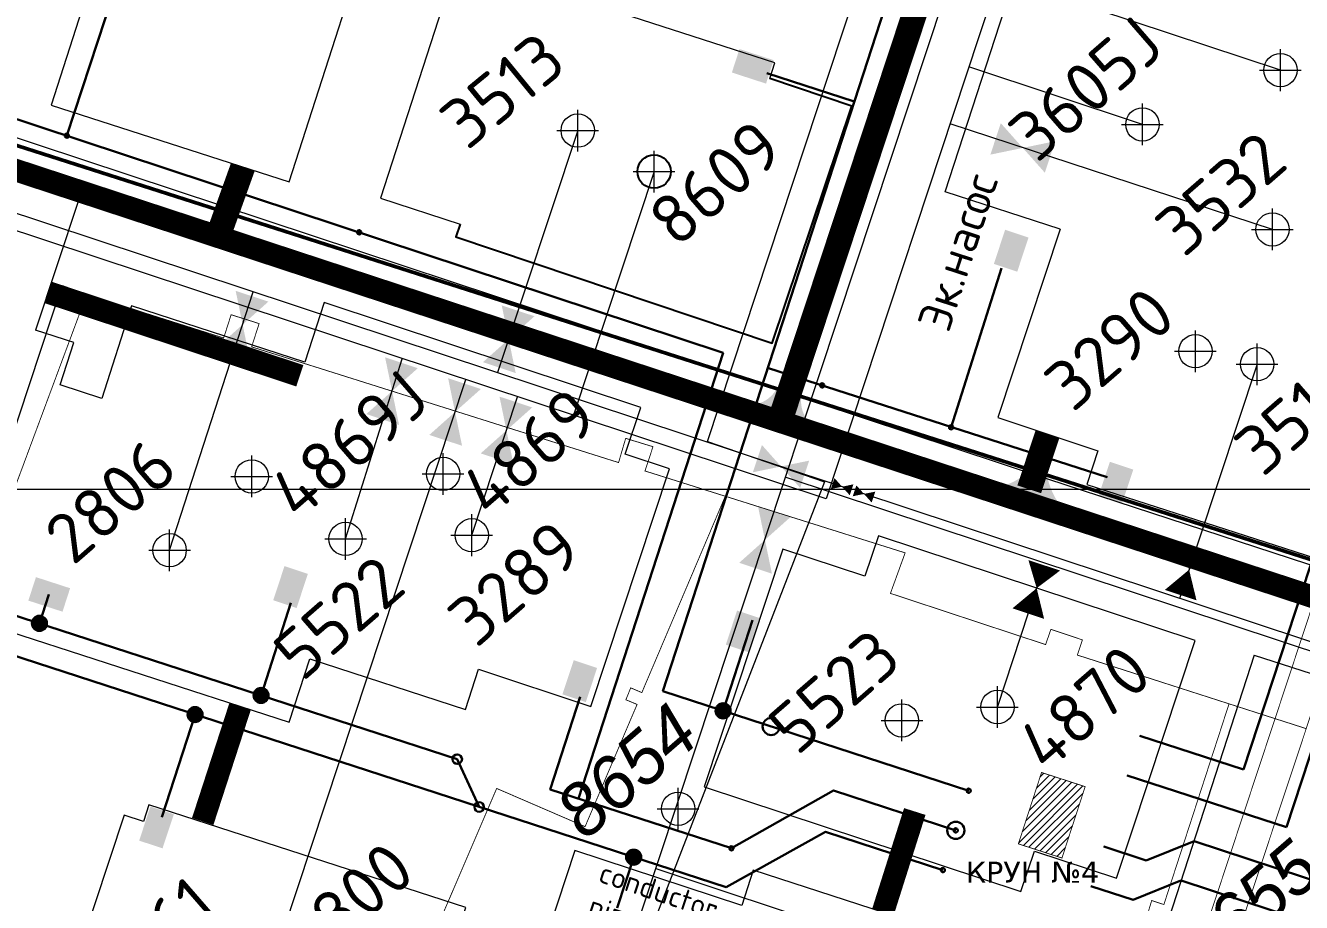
# Model space of a CAD drawing. Header units: millimetres. Extents: x 519 to 9564855, y -810 to 5021775.
# Drawn here: x 9540535.7 to 9540841.9, y 4997900.9 to 4998111.2 of the extents above; entities that cross this region are included whole.
import ezdxf
from ezdxf.enums import TextEntityAlignment as Align

# ---------------------------------------------------------------- set-up
doc = ezdxf.new("R2010")
doc.units = ezdxf.units.MM
doc.header["$LTSCALE"] = 2
doc.header["$MEASUREMENT"] = 0
doc.header["$PDMODE"] = 2
doc.header["$PDSIZE"] = 5
doc.linetypes.add('1', pattern=[0])
doc.layers.add('13A этап', color=7, linetype='Continuous', true_color=0xaafdfa)
for name, color, linetype, lineweight in [('160 скважин на 2012 год - Электрика', 192, 'Continuous', 30), ('PPLINE_GAS', 4, 'GAS_LINE', 30), ('WELLS(drilled after 2000y)', 6, 'Continuous', 40), ('Оптиковолоконный кабель', 220, 'CAB6', 20), ('Скважины на 2022 год', 60, 'Continuous', 13), ('Скважины на 2023 год (доп.)', 201, 'Continuous', 20), ('Скважины на 2026', 222, 'Continuous', 50), ('Скважины на 2026 доп.', 222, 'Continuous', 50), ('Электро', 1, 'Continuous', 30), ('Электроснаб', 1, 'Continuous', 18), ('Электроснабжене', 1, 'Continuous', 18)]:
    doc.layers.add(name, color=color, linetype=linetype, lineweight=lineweight)
for name, color, linetype in [('42 доп. скв. на 2009 год', 96, 'Continuous'), ('Existing roads', 41, 'Continuous'), ('FIBERGLASS', 212, 'Continuous'), ('GZU 32', 7, 'Continuous'), ('OilColl&Flowlines', 3, 'Continuous'), ('Stage 12 wells.Text&Frame', 52, 'Continuous'), ('Stage8 wlls text', 7, 'Continuous'), ('Wels of 13phase', 200, 'Continuous'), ('Скважины - Конфликты наземки', 92, 'Continuous'), ('Скважины на 2013 год.', 21, '1'), ('Скважины на 2016 год.', 40, 'Continuous'), ('Скважины на 2021 год', 7, 'Continuous')]:
    doc.layers.add(name, color=color, linetype=linetype)
doc.styles.add('92051501$0$STANDARD', font='simplex.shx')
doc.styles.add('Elect', font='isocpeur.ttf')
doc.styles.add('GeoApp', font='', dxfattribs={"height": 1})
doc.styles.get("Standard").update_dxf_attribs({"font": 'isocpeur.ttf', "width": 0.5})
doc.styles.get('GeoApp').set_extended_font_data('D431', italic=True)
doc.linetypes.add('CAB', pattern='A,0.7,-0.43403,["K",Standard,S=0.9,R=0,X=-0.4,Y=-0.3],-0.8', length=1.93403)
doc.linetypes.add('CAB6', pattern='A,0.9,-0.9,["6",Standard,S=0.9,R=0,X=-0.8,Y=-0.4],11', length=12.8)
doc.linetypes.add('GAS_LINE', pattern='A,0.5,-0.2,["G",92051501$0$STANDARD,S=0.1,R=0,X=-0.1,Y=-0.05],-0.05', length=0.75)

# ---------------------------------------------------------------- blocks, each defined once
blk = doc.blocks.new('92051501$0$VALVE')
at = {"layer": 'OilColl&Flowlines'}
for points in [[(-5.97, -3.45), (-5.97, 3.45), (0, 0)], [(5.97, -3.45), (0, 0), (5.97, 3.45)]]:
    blk.add_solid(points, dxfattribs=at)

msp = doc.modelspace()

# ---------------------------------------------------------------- hatches: boundary and pattern name
at = {"layer": '160 скважин на 2012 год - Электрика', "linetype": 'ByBlock', "lineweight": 0, "ltscale": 200}
h = msp.add_hatch(dxfattribs=at)
h.set_pattern_fill('ANSI31', color=1, scale=10, style=0)
h.set_pattern_definition([(45, (0, 0), (-0.88388347648, 0.88388347648), [])])
h.paths.add_polyline_path([(9540779.49321, 4997932.10518), (9540789.95512, 4997928.7069), (9540784.3943, 4997911.5874), (9540773.93238, 4997914.98568)])
at = {"layer": 'Existing roads', "lineweight": 0}
h = msp.add_hatch(color=256, dxfattribs=at)
edge = h.paths.add_edge_path(flags=16)
edge.add_line((9542915.00048, 4997805.77889), (9542915.82838, 4997805.50495))
edge = h.paths.add_edge_path(flags=16)
edge.add_line((9542915.0804, 4997806.02041), (9542916.50414, 4997805.54932))
edge = h.paths.add_edge_path(flags=17)
edge.add_line((9542915.16031, 4997806.26193), (9542916.96364, 4997805.66524))
edge = h.paths.add_edge_path(flags=17)
edge.add_line((9542915.24023, 4997806.50345), (9542917.32836, 4997805.81252))
edge = h.paths.add_edge_path(flags=17)
edge.add_line((9542915.32014, 4997806.74496), (9542917.63357, 4997805.97949))
edge = h.paths.add_edge_path(flags=17)
edge.add_line((9542915.40006, 4997806.98648), (9542917.89543, 4997806.16081))
edge = h.paths.add_edge_path(flags=17)
edge.add_line((9542915.47997, 4997807.228), (9542918.12293, 4997806.3535))
edge = h.paths.add_edge_path(flags=17)
edge.add_line((9542915.55988, 4997807.46952), (9542918.32156, 4997806.55573))
edge = h.paths.add_edge_path(flags=17)
edge.add_line((9542915.6398, 4997807.71104), (9542918.49494, 4997806.76633))
edge = h.paths.add_edge_path(flags=17)
edge.add_line((9542915.71971, 4997807.95256), (9542918.64549, 4997806.98447))
edge = h.paths.add_edge_path(flags=17)
edge.add_line((9542915.79963, 4997808.19408), (9542918.77483, 4997807.20964))
edge = h.paths.add_edge_path(flags=17)
edge.add_line((9542915.87954, 4997808.4356), (9542918.88401, 4997807.44147))
edge = h.paths.add_edge_path(flags=17)
edge.add_line((9542916.09053, 4997811.84928), (9542916.91843, 4997811.57535))
edge = h.paths.add_edge_path(flags=17)
edge.add_line((9542915.41477, 4997811.80492), (9542916.83851, 4997811.33383))
edge = h.paths.add_edge_path(flags=17)
edge.add_line((9542914.95527, 4997811.689), (9542916.7586, 4997811.09231))
edge = h.paths.add_edge_path(flags=16)
edge.add_line((9542914.59055, 4997811.54171), (9542916.67869, 4997810.85079))
edge = h.paths.add_edge_path(flags=17)
edge.add_line((9542914.28535, 4997811.37474), (9542916.59877, 4997810.60927))
edge = h.paths.add_edge_path(flags=16)
edge.add_line((9542914.02348, 4997811.19343), (9542916.51886, 4997810.36775))
edge = h.paths.add_edge_path(flags=16)
edge.add_line((9542913.79599, 4997811.00074), (9542916.43894, 4997810.12623))
edge = h.paths.add_edge_path(flags=16)
edge.add_line((9542913.59735, 4997810.7985), (9542916.35903, 4997809.88471))
edge = h.paths.add_edge_path(flags=17)
edge.add_line((9542913.42397, 4997810.58791), (9542916.27911, 4997809.64319))
edge = h.paths.add_edge_path(flags=17)
edge.add_line((9542913.27342, 4997810.36976), (9542916.1992, 4997809.40167))
edge = h.paths.add_edge_path(flags=17)
edge.add_line((9542913.14408, 4997810.1446), (9542916.11928, 4997809.16016))
edge = h.paths.add_edge_path(flags=17)
edge.add_line((9542913.0349, 4997809.91276), (9542916.03937, 4997808.91864))
edge = h.paths.add_edge_path(flags=16)
edge.add_line((9542912.9453, 4997809.67445), (9542918.97361, 4997807.67979))
edge = h.paths.add_edge_path(flags=0)
edge.add_line((9542912.9453, 4997809.67445), (9542918.97361, 4997807.67979))
edge = h.paths.add_edge_path(flags=17)
edge.add_line((9542916.95679, 4997811.69128), (9542914.96213, 4997805.66296))
edge = h.paths.add_edge_path()
edge.add_arc((9542915.95946, 4997808.67712), 3.17487, 0, 360)
h.paths.add_polyline_path([(9541621.30331, 4998240.21534), (9541619.40682, 4998234.52294), (9541668.34915, 4998218.3288), (9541670.24564, 4998224.02121)])
edge = h.paths.add_edge_path()
edge.add_line((9541543.45632, 4998259.65358), (9541545.35281, 4998265.34598))
edge.add_line((9541545.35281, 4998265.34598), (9539882.1273, 4998815.67717))
edge.add_arc((9539884.64036, 4998823.2722), 8, 161.691556, 251.691556, ccw=False)
edge.add_line((9539877.04533, 4998825.78526), (9539870.13442, 4998804.89892))
edge.add_arc((9539877.72945, 4998802.38586), 8, 71.691556, 161.691556, ccw=False)
edge.add_line((9539880.24251, 4998809.9809), (9541543.45632, 4998259.65358))
h.paths.add_polyline_path([(9542731.24197, 4997866.63683), (9542733.13846, 4997872.32923), (9541746.19614, 4998198.89057), (9541744.29964, 4998193.19816)])
edge = h.paths.add_edge_path()
edge.add_line((9542910.0184, 4997814.64503), (9542909.36398, 4997812.66899))
edge.add_line((9542909.36398, 4997812.66899), (9542916.00503, 4997810.46964))
edge.add_arc((9542908.97287, 4997822.57537), 14, 300.1520949, 341.6915561)
edge.add_line((9542922.26418, 4997818.17752), (9542982.04609, 4997998.85197))
edge.add_arc((9542983.94484, 4997998.22371), 2, 71.691556, 161.6915561, ccw=False)
edge.add_line((9542984.57311, 4998000.12246), (9542975.07709, 4998003.26452))
edge.add_arc((9542974.44884, 4998001.36581), 1.99996, -18.3072492, 71.6915562, ccw=False)
edge.add_line((9542976.34757, 4998000.73759), (9542916.56564, 4997820.06306))
edge.add_arc((9542908.97061, 4997822.57612), 8, 277.5258796, 341.691556, ccw=False)
h.paths.add_polyline_path([(9542831.9304, 4997833.32085), (9542833.8167, 4997839.01663), (9542809.08896, 4997847.19859), (9542807.19247, 4997841.50618)])
msp.add_hatch(color=256, dxfattribs=at).paths.add_polyline_path([(9540726.93493, 4998013.9965, -0.406846034), (9540722.11343, 4998023.29253), (9540716.41263, 4998025.17882, -0.406846034), (9540706.99797, 4998020.59328)])
at = {"layer": 'Existing roads', "linetype": 'ByBlock', "lineweight": 0}
h = msp.add_hatch(color=256, dxfattribs=at)
h.paths.add_polyline_path([(9540779.0996, 4998004.78008), (9540780.68684, 4998004.18331, 0.155118741), (9540785.21949, 4997994.6463), (9540776.66389, 4997997.39945)])
h.paths.add_polyline_path([(9540777.57389, 4998005.3537), (9540779.0996, 4998004.78008), (9540776.66389, 4997997.39945), (9540767.86796, 4998000.22993, 0.161550784)])
at = {"layer": 'Электро'}
for points in [[(9540713.38959, 4998097.27349), (9540715.21564, 4998102.89586), (9540707.019, 4998105.558), (9540705.19294, 4998099.93562)], [(9540768.05122, 4998054.04691), (9540773.66345, 4998052.18993), (9540776.37068, 4998060.37179), (9540770.75844, 4998062.22877)], [(9540793.17774, 4997998.41078), (9540798.78997, 4997996.55379), (9540801.4972, 4998004.73565), (9540795.88496, 4998006.59264)], [(9540595.14345, 4997973.39165), (9540600.75568, 4997971.53466), (9540603.46291, 4997979.71652), (9540597.85068, 4997981.57351)], [(9540544.5922, 4997970.65563), (9540546.41826, 4997976.27801), (9540538.22162, 4997978.94014), (9540536.39556, 4997973.31777)], [(9540703.74141, 4997962.74194), (9540709.35364, 4997960.88495), (9540712.06087, 4997969.06681), (9540706.44864, 4997970.9238)], [(9540664.53849, 4997950.84383), (9540670.15072, 4997948.98685), (9540672.85795, 4997957.1687), (9540667.24572, 4997959.02569)], [(9540562.98361, 4997915.76311), (9540568.59584, 4997913.90612), (9540571.30307, 4997922.08798), (9540565.69083, 4997923.94497)]]:
    msp.add_hatch(color=256, dxfattribs=at).paths.add_polyline_path(points)
h = msp.add_hatch(color=256, dxfattribs=at)
edge = h.paths.add_edge_path()
edge.add_arc((9540539.05824, 4997967.85679), 1.80448, 0, 360)
h = msp.add_hatch(color=256, dxfattribs=at)
edge = h.paths.add_edge_path()
edge.add_arc((9540592.22646, 4997950.58139), 1.80448, 0, 360)
h = msp.add_hatch(color=256, dxfattribs=at)
edge = h.paths.add_edge_path()
edge.add_arc((9540576.39144, 4997945.98309), 1.80448, 0, 360)
h = msp.add_hatch(color=256, dxfattribs=at)
edge = h.paths.add_edge_path()
edge.add_arc((9540703.08128, 4997946.87756), 1.80448, 0, 360)
h = msp.add_hatch(color=256, dxfattribs=at)
edge = h.paths.add_edge_path()
edge.add_arc((9540681.63515, 4997911.78734), 1.80448, 0, 360)
at = {"layer": 'Электроснаб', "lineweight": 0}
for points in [[(9540713.38959, 4998097.27349), (9540715.21564, 4998102.89586), (9540707.019, 4998105.558), (9540705.19294, 4998099.93562)], [(9540768.05122, 4998054.04691), (9540773.66345, 4998052.18993), (9540776.37068, 4998060.37179), (9540770.75844, 4998062.22877)], [(9540793.17774, 4997998.41078), (9540798.78997, 4997996.55379), (9540801.4972, 4998004.73565), (9540795.88496, 4998006.59264)], [(9540595.14345, 4997973.39165), (9540600.75568, 4997971.53466), (9540603.46291, 4997979.71652), (9540597.85068, 4997981.57351)], [(9540544.5922, 4997970.65563), (9540546.41826, 4997976.27801), (9540538.22162, 4997978.94014), (9540536.39556, 4997973.31777)], [(9540703.74141, 4997962.74194), (9540709.35364, 4997960.88495), (9540712.06087, 4997969.06681), (9540706.44864, 4997970.9238)], [(9540664.53849, 4997950.84383), (9540670.15072, 4997948.98685), (9540672.85795, 4997957.1687), (9540667.24572, 4997959.02569)], [(9540562.98361, 4997915.76311), (9540568.59584, 4997913.90612), (9540571.30307, 4997922.08798), (9540565.69083, 4997923.94497)]]:
    msp.add_hatch(color=1, dxfattribs=at).paths.add_polyline_path(points)
h = msp.add_hatch(color=1, dxfattribs=at)
edge = h.paths.add_edge_path()
edge.add_arc((9540539.05824, 4997967.85679), 1.80448, 0, 360)
h = msp.add_hatch(color=1, dxfattribs=at)
edge = h.paths.add_edge_path()
edge.add_arc((9540592.22646, 4997950.58139), 1.80448, 0, 360)
h = msp.add_hatch(color=1, dxfattribs=at)
edge = h.paths.add_edge_path()
edge.add_arc((9540576.39144, 4997945.98309), 1.80448, 0, 360)
h = msp.add_hatch(color=1, dxfattribs=at)
edge = h.paths.add_edge_path()
edge.add_arc((9540703.08128, 4997946.87756), 1.80448, 0, 360)
h = msp.add_hatch(color=1, dxfattribs=at)
edge = h.paths.add_edge_path()
edge.add_arc((9540681.63515, 4997911.78734), 1.80448, 0, 360)
at = {"layer": 'Электроснабжене', "lineweight": 0}
for points in [[(9540713.38959, 4998097.27349), (9540715.21564, 4998102.89586), (9540707.019, 4998105.558), (9540705.19294, 4998099.93562)], [(9540768.05122, 4998054.04691), (9540773.66345, 4998052.18993), (9540776.37068, 4998060.37179), (9540770.75844, 4998062.22877)], [(9540793.17774, 4997998.41078), (9540798.78997, 4997996.55379), (9540801.4972, 4998004.73565), (9540795.88496, 4998006.59264)], [(9540595.14345, 4997973.39165), (9540600.75568, 4997971.53466), (9540603.46291, 4997979.71652), (9540597.85068, 4997981.57351)], [(9540544.5922, 4997970.65563), (9540546.41826, 4997976.27801), (9540538.22162, 4997978.94014), (9540536.39556, 4997973.31777)], [(9540703.74141, 4997962.74194), (9540709.35364, 4997960.88495), (9540712.06087, 4997969.06681), (9540706.44864, 4997970.9238)], [(9540664.53849, 4997950.84383), (9540670.15072, 4997948.98685), (9540672.85795, 4997957.1687), (9540667.24572, 4997959.02569)], [(9540562.98361, 4997915.76311), (9540568.59584, 4997913.90612), (9540571.30307, 4997922.08798), (9540565.69083, 4997923.94497)]]:
    msp.add_hatch(color=1, dxfattribs=at).paths.add_polyline_path(points)
h = msp.add_hatch(color=1, dxfattribs=at)
edge = h.paths.add_edge_path()
edge.add_arc((9540539.05824, 4997967.85679), 1.80448, 0, 360)
h = msp.add_hatch(color=1, dxfattribs=at)
edge = h.paths.add_edge_path()
edge.add_arc((9540592.22646, 4997950.58139), 1.80448, 0, 360)
h = msp.add_hatch(color=1, dxfattribs=at)
edge = h.paths.add_edge_path()
edge.add_arc((9540576.39144, 4997945.98309), 1.80448, 0, 360)
h = msp.add_hatch(color=1, dxfattribs=at)
edge = h.paths.add_edge_path()
edge.add_arc((9540703.08128, 4997946.87756), 1.80448, 0, 360)
h = msp.add_hatch(color=1, dxfattribs=at)
edge = h.paths.add_edge_path()
edge.add_arc((9540681.63515, 4997911.78734), 1.80448, 0, 360)

# ---------------------------------------------------------------- linework, layer by layer
at = {"color": 6, "lineweight": 0}
msp.add_line((9540519.353, 4997972.841), (9540544.532, 4998048.856), dxfattribs=at)
at = {"color": 6, "linetype": 'ByBlock', "lineweight": 0, "ltscale": 80}
msp.add_line((9540544.532, 4998048.856), (9540550.392, 4998046.7), dxfattribs=at)
at = {"layer": '13A этап', "color": 0, "linetype": 'ByBlock', "lineweight": 0}
for points in [[(9540470.95906, 4998089.89493), (9540472.43745, 4998094.36299), (9540548.41798, 4998069.22241), (9540538.13743, 4998038.15226)], [(9540783.93777, 4998062.37727), (9540768.98202, 4998017.17759), (9540792.99868, 4998009.23091)], [(9540644.4226, 4997956.84192), (9540671.36255, 4997947.93701), (9540690.21798, 4998004.92241), (9540679.61487, 4998008.43078)]]:
    msp.add_lwpolyline(points, dxfattribs=at)
for centre in [(9540816.4, 4998033.1), (9540642.8, 4997989)]:
    msp.add_circle(centre, 4, dxfattribs=at)
for p in [(9540816.4, 4998033.1), (9540642.8, 4997989)]:
    msp.add_point(p, dxfattribs=at)
at = {"layer": '160 скважин на 2012 год - Электрика', "color": 1, "linetype": 'ByBlock', "lineweight": 0, "ltscale": 200, "const_width": 0.2, "elevation": 0}
msp.add_lwpolyline([(9540779.49321, 4997932.10518), (9540789.95512, 4997928.7069), (9540784.3943, 4997911.5874), (9540773.93238, 4997914.98568), (9540779.49321, 4997932.10518)], dxfattribs=at)
at = {"layer": '42 доп. скв. на 2009 год', "color": 0, "linetype": 'ByBlock', "lineweight": 0}
msp.add_lwpolyline([(9540777.77664, 4997913.25072), (9540797.46255, 4997906.73701), (9540816.31798, 4997963.72241), (9540740.33745, 4997988.86299), (9540737.12336, 4997979.14928)], dxfattribs=at)
msp.add_circle((9540768.9, 4997947.8), 4, dxfattribs=at)
msp.add_point((9540768.9, 4997947.8), dxfattribs=at)
at = {"layer": 'Existing roads', "color": 3, "linetype": 'ByBlock', "lineweight": 0, "ltscale": 80}
msp.add_line((9540642.8, 4997989), (9540653.77771, 4998022.17712), dxfattribs=at)
at = {"layer": 'Existing roads', "color": 0, "linetype": 'ByBlock', "lineweight": 0, "ltscale": 80}
msp.add_line((9533000, 4998000), (9548000, 4998000), dxfattribs=at)
at = {"layer": 'Existing roads', "linetype": 'ByBlock', "lineweight": 0, "const_width": 6, "flags": 128}
for points in [[(9540956.02094, 4998739.6309), (9540716.31353, 4998015.18082)], [(9540587.87659, 4998077.31248), (9540581.85596, 4998060.5841)], [(9540780.92043, 4998013.22739), (9540776.54372, 4998000)]]:
    msp.add_lwpolyline(points, dxfattribs=at)
at = {"layer": 'Existing roads', "lineweight": 0, "const_width": 5.4, "flags": 128}
for points in [[(9540167.59195, 4998196.78734), (9542116.88988, 4997555.89)], [(9540587.2068, 4997947.95871), (9540578.23301, 4997920.36226)], [(9540749.08169, 4997922.74536), (9540741.4164, 4997898.58371)]]:
    msp.add_lwpolyline(points, dxfattribs=at)
at = {"layer": 'Existing roads', "lineweight": 0, "const_width": 5.4}
msp.add_lwpolyline([(9540601.53425, 4998027.2244), (9540541.13435, 4998047.20964)], dxfattribs=at)
at = {"layer": 'FIBERGLASS', "linetype": 'ByBlock', "lineweight": 0, "ltscale": 50, "const_width": 0.2}
for points in [[(9540466.98497, 4996831.68611), (9540917.31082, 4998192.11168), (9541034.93958, 4998152.76924)], [(9541022.7738, 4998152.93167), (9540923.79229, 4998185.64265), (9540472.0617, 4996826.86726)]]:
    msp.add_lwpolyline(points, dxfattribs=at)
at = {"layer": 'OilColl&Flowlines', "lineweight": 0}
for p, q in [((9540789.15808, 4998183.16291), (9540727.78795, 4997997.68847)), ((9540727.78795, 4997997.68847), (9540177.60442, 4998179.73424)), ((9540774.73905, 4998174.08535), (9540683.45728, 4997898.58775)), ((9540836.8, 4998100.5), (9540769.20673, 4998122.86539)), ((9540834.9, 4998062.3), (9540757.54722, 4998087.62772)), ((9542695.19707, 4997348.73558, 0), (9540718.01393, 4998002.8832))]:
    msp.add_line(p, q, dxfattribs=at)
at = {"layer": 'OilColl&Flowlines', "linetype": 'ByBlock', "lineweight": 0, "ltscale": 80}
msp.add_line((9540594.1, 4997883.5), (9540641.34672, 4998026.29031), dxfattribs=at)
at = {"layer": 'OilColl&Flowlines', "lineweight": 0, "ltscale": 40}
msp.add_line((9540768.9, 4997947.8), (9540780.14192, 4997981.77562), dxfattribs=at)
at = {"layer": 'OilColl&Flowlines', "lineweight": 0}
for points in [[(9540730.23713, 4998001.09136), (9540151.14364, 4998192.70291)], [(9540732.6949, 4998000.27813), (9540724.19433, 4998003.09082)], [(9542209.11018, 4997511.75906), (9540735.67214, 4997999.29302)], [(9542209.11018, 4997511.75906), (9540735.67214, 4997999.29302)]]:
    msp.add_lwpolyline(points, dxfattribs=at)
for points in [[(9540816.70799, 4997986.20186, 8, 0, 0), (9540814.89379, 4997980.71894, 0, 8, 0), (9540812.87819, 4997974.62734, 8, 8, 0)], [(9540780.14192, 4997981.77562, 8, 0, 0), (9540778.32772, 4997976.2927, 0, 8, 0), (9540776.31212, 4997970.2011, 8, 8, 0)]]:
    msp.add_lwpolyline(points, format="xyseb", dxfattribs=at)
for points in [[(9540769.71018, 4998087.78754), (9540774.99456, 4998081.85472), (9540767.21439, 4998080.24472)], [(9540782.77473, 4998083.46472), (9540780.27894, 4998075.92189), (9540774.99456, 4998081.85472)], [(9540593.99425, 4998044.99537), (9540587.81423, 4998039.49081), (9540586.13714, 4998047.59515)], [(9540657.83188, 4998041.49233), (9540651.65186, 4998035.98776), (9540649.97477, 4998044.0921)], [(9540589.49131, 4998031.38647), (9540581.6342, 4998033.98624), (9540587.81423, 4998039.49081)], [(9540653.32894, 4998027.88342), (9540645.47183, 4998030.48319), (9540651.65186, 4998035.98776)], [(9540629.84852, 4998029.04118), (9540623.6685, 4998023.53661), (9540621.99142, 4998031.64095)], [(9540644.96254, 4998024.04527), (9540638.78252, 4998018.54071), (9540637.10544, 4998026.64505)], [(9540625.34558, 4998015.43227), (9540617.48848, 4998018.03205), (9540623.6685, 4998023.53661)], [(9540657.29225, 4998019.62601), (9540651.11223, 4998014.12145), (9540649.43515, 4998022.22579)], [(9540640.4596, 4998010.43637), (9540632.6025, 4998013.03614), (9540638.78252, 4998018.54071)], [(9540652.78931, 4998006.01711), (9540644.93221, 4998008.61688), (9540651.11223, 4998014.12145)], [(9540728.93983, 4998000.06773), (9540729.80642, 4998002.68676), (9540731.64128, 4998000.62676)], [(9540733.47613, 4997998.56675), (9540731.64128, 4998000.62676), (9540734.34272, 4998001.18578)], [(9540734.19529, 4997998.32879), (9540735.06188, 4998000.94783), (9540736.89674, 4997998.88782)], [(9540738.73159, 4997996.82781), (9540736.89674, 4997998.88782), (9540739.59818, 4997999.44685)], [(9540719.30646, 4997993.38264), (9540713.12644, 4997987.87808), (9540711.44936, 4997995.98242)], [(9540714.80352, 4997979.77374), (9540706.94642, 4997982.37351), (9540713.12644, 4997987.87808)]]:
    msp.add_solid(points, dxfattribs=at)
at = {"layer": 'PPLINE_GAS', "color": 4, "linetype": 'GAS_LINE', "lineweight": 0, "ltscale": 15}
for p, q in [((9540699.38, 4998011.49), (9540781.75, 4998260.86)), ((9540830.54536, 4997960.24902), (9540736.2, 4997670))]:
    msp.add_line(p, q, dxfattribs=at)
at = {"layer": 'PPLINE_GAS', "lineweight": 0, "ltscale": 15}
for p, q in [((9540699.38, 4998011.49), (9540727.45, 4998001.8)), ((9540727.45, 4998001.8), (9540682.13, 4997885.12))]:
    msp.add_line(p, q, dxfattribs=at)
at = {"layer": 'PPLINE_GAS', "linetype": 'GAS_LINE', "lineweight": 0, "ltscale": 20}
msp.add_line((9540830.54536, 4997960.24902), (9541760.15024, 4997658.02651), dxfattribs=at)
msp.add_line((9540830.54536, 4997960.24902), (9541760.15024, 4997658.02651), dxfattribs=at)
at = {"layer": 'Stage 12 wells.Text&Frame', "color": 0, "linetype": 'ByBlock', "lineweight": 0}
msp.add_lwpolyline([(9540679.61487, 4998008.43078), (9540683.31798, 4998019.62241), (9540607.33745, 4998044.76299), (9540602.72023, 4998030.50514)], dxfattribs=at)
msp.add_circle((9540635.89692, 4998003.69158), 4, dxfattribs=at)
msp.add_point((9540635.9, 4998003.7), dxfattribs=at)
at = {"layer": 'Stage8 wlls text', "color": 0, "linetype": 'ByBlock', "lineweight": 0}
msp.add_circle((9540834.9, 4998062.3), 4, dxfattribs=at)
msp.add_point((9540834.9, 4998062.3), dxfattribs=at)
at = {"layer": 'WELLS(drilled after 2000y)', "color": 6, "lineweight": 0, "const_width": 0.2}
for points in [[(9540843.053, 4997942.595), (9540788.08, 4997960.256), (9540789.30006, 4997963.88511), (9540781.734, 4997966.423), (9540780.46856, 4997962.76493), (9540743.234, 4997975.047), (9540746.765, 4997984.763), (9540684.345, 4998004.397), (9540686.261, 4998010.215), (9540679.713, 4998012.221), (9540678.00992, 4998006.40992), (9540589.971, 4998034.157), (9540591.767, 4998039.737), (9540585.053, 4998041.861), (9540583.257, 4998036.281), (9540550.392, 4998046.7), (9540523.013, 4997973.11), (9540478.58243, 4997989.69826), (9540459.735, 4997938.9), (9540461.327, 4997938.209), (9540459.466, 4997933.169), (9540454.793, 4997934.658), (9540453.258, 4997928.655)], [(9540703.60936, 4997998.33746), (9540683.59079, 4997951.25667), (9540680.917, 4997952.394), (9540679.768, 4997949.538), (9540682.449, 4997948.423), (9540669.97645, 4997919.11576), (9540648.761, 4997928.27341), (9540623.155, 4997868.6), (9540602.708, 4997877.463), (9540599.98, 4997870.824)], [(9540824.4771, 4997948.56282), (9540808.84707, 4997900.44441), (9540805.91496, 4997901.39684), (9540805.09474, 4997898.64818), (9540807.813, 4997897.716), (9540797.88487, 4997866.79721), (9540775.553, 4997873.968), (9540760.294, 4997827.485), (9540745.203, 4997832.745), (9540745.992, 4997835.554), (9540743.283, 4997836.443), (9540742.224, 4997833.74), (9540733.607, 4997836.675), (9540732.318, 4997833.873)]]:
    msp.add_lwpolyline(points, dxfattribs=at)
at = {"layer": 'WELLS(drilled after 2000y)', "color": 0, "linetype": 'ByBlock', "lineweight": 0}
msp.add_lwpolyline([(9540637.98664, 4997889.41072), (9540641.39691, 4997899.71734), (9540565.28822, 4997924.36418), (9540564.02571, 4997920.36968)], dxfattribs=at)
at = {"layer": 'Wels of 13phase', "color": 0, "linetype": 'ByBlock', "lineweight": 0}
msp.add_circle((9540836.8, 4998100.5), 4, dxfattribs=at)
msp.add_point((9540836.8, 4998100.5), dxfattribs=at)
at = {"layer": 'Оптиковолоконный кабель', "linetype": 'CAB', "lineweight": 0, "ltscale": 0.5, "elevation": -22.9908}
msp.add_lwpolyline([(9538945.5025, 4996027.6702), (9539136.9889, 4996618.2984), (9539342.2, 4997272.1911), (9539684.82097, 4998339.78463), (9539691.21255, 4998359.06955), (9539907.5384, 4998290.4285), (9540350.8967, 4998144.8157), (9540780.8997, 4998002.4946), (9541150.3086, 4997881.8374), (9541746.8166, 4997686.4776), (9541758.9843, 4997690.1748), (9541816.099, 4997851.4509), (9541843.129, 4997841.3058), (9541852.7108, 4997838.3727)], dxfattribs=at)
at = {"layer": 'Скважины - Конфликты наземки', "linetype": 'ByBlock', "lineweight": 0}
msp.add_circle((9540692.3, 4997923.4), 4, dxfattribs=at)
at = {"layer": 'Скважины - Конфликты наземки', "linetype": 'ByBlock', "lineweight": 0, "ltscale": 80}
msp.add_point((9540692.3, 4997923.4), dxfattribs=at)
at = {"layer": 'Скважины на 2013 год.', "color": 3, "linetype": 'ByBlock', "lineweight": 0, "ltscale": 5}
for p, q in [((9540668.2, 4998086), (9540648.99941, 4998027.97145)), ((9540686.52, 4998076.18), (9540667.1837, 4998017.74132)), ((9540570.3, 4997985.4), (9540590.36615, 4998047.37214)), ((9540612.5, 4997988.1), (9540626.12129, 4998031.31909)), ((9540831.2, 4998030), (9540812.61563, 4997973.83381)), ((9540686.92629, 4997909.05759), (9540746.31673, 4997889.40398, 0))]:
    msp.add_line(p, q, dxfattribs=at)
at = {"layer": 'Скважины на 2013 год.', "color": 0, "linetype": 'ByBlock', "lineweight": 0}
for points in [[(9540563.26288, 4998158.52439), (9540541.88664, 4998092.11627), (9540599.00064, 4998073.73173), (9540623.51336, 4998149.88373), (9540585.22846, 4998162.20733)], [(9540714.29602, 4998098.50901), (9540715.49691, 4998102.21734), (9540639.38822, 4998126.86418), (9540620.90309, 4998069.78266), (9540640.02223, 4998063.59117)], [(9540554.00345, 4998021.7789), (9540544.01265, 4998025.01429)], [(9540792.99868, 4998009.23091), (9540790.38664, 4998001.11627), (9540847.50064, 4997982.73173), (9540860.23856, 4998022.30377)], [(9540526.19408, 4997978.94516), (9540522.90309, 4997968.78266), (9540599.01178, 4997944.13582), (9540603.93537, 4997959.3397)], [(9540603.93537, 4997959.3397), (9540641.31178, 4997947.23582), (9540644.4226, 4997956.84192)], [(9540564.02524, 4997920.36818), (9540559.39546, 4997921.9013), (9540537.97856, 4997857.1555)], [(9540707.54658, 4997900.19809), (9540667.50276, 4997913.37181), (9540642.50229, 4997837.37854), (9540652.91493, 4997833.95296)], [(9540775.76799, 4997851.19556), (9540786.39691, 4997884.01734), (9540710.28822, 4997908.66418), (9540707.54658, 4997900.19809)]]:
    msp.add_lwpolyline(points, dxfattribs=at)
for centre in [(9540668.2, 4998086), (9540831.2, 4998030), (9540612.5, 4997988.1), (9540570.3, 4997985.4)]:
    msp.add_circle(centre, 4, dxfattribs=at)
for p in [(9540668.2, 4998086), (9540831.2, 4998030), (9540612.5, 4997988.1), (9540570.3, 4997985.4)]:
    msp.add_point(p, dxfattribs=at)
at = {"layer": 'Скважины на 2016 год.', "color": 0, "linetype": 'ByBlock', "lineweight": 0}
msp.add_lwpolyline([(9540737.12336, 4997979.14928), (9540717.43745, 4997985.66299), (9540698.58202, 4997928.67759), (9540774.56255, 4997903.53701), (9540777.77664, 4997913.25072)], dxfattribs=at)
msp.add_circle((9540746, 4997944.6), 4, dxfattribs=at)
msp.add_point((9540746, 4997944.6), dxfattribs=at)
at = {"layer": 'Скважины на 2021 год', "color": 3, "linetype": 'ByBlock', "lineweight": 0, "ltscale": 50}
msp.add_line((9540803.7, 4998087.5), (9540762.06345, 4998101.27678), dxfattribs=at)
at = {"layer": 'Скважины на 2021 год', "color": 0, "linetype": 'ByBlock', "lineweight": 0}
msp.add_lwpolyline([(9540783.93777, 4998062.37727), (9540756.38723, 4998071.32898), (9540774.92825, 4998128.39238), (9540783.92482, 4998125.46921)], dxfattribs=at)
msp.add_circle((9540803.7, 4998087.5), 4, dxfattribs=at)
msp.add_point((9540803.7, 4998087.5), dxfattribs=at)
at = {"layer": 'Скважины на 2022 год', "color": 0, "linetype": 'ByBlock', "lineweight": 0}
msp.add_lwpolyline([(9540602.72023, 4998030.50514), (9540561.18514, 4998043.95576), (9540554.00345, 4998021.7789)], dxfattribs=at)
msp.add_circle((9540589.99692, 4998003.09158), 4, dxfattribs=at)
msp.add_point((9540590, 4998003.1), dxfattribs=at)
at = {"layer": 'Скважины на 2023 год (доп.)', "color": 0, "linetype": 'ByBlock', "lineweight": 0}
msp.add_lwpolyline([(9540544.01265, 4998025.01429), (9540547.31277, 4998035.17102), (9540538.13743, 4998038.15226)], dxfattribs=at)
at = {"layer": 'Скважины на 2026'}
msp.add_line((9536427.64777, 4999394.69832), (9542059.39265, 4997594.73601), dxfattribs=at)
at = {"layer": 'Скважины на 2026 доп.', "color": 0, "lineweight": -2}
msp.add_lwpolyline([(9540640.02223, 4998063.59117), (9540638.99176, 4998060.5261), (9540714.82097, 4998035.03238), (9540733.94126, 4998091.90429), (9540714.29602, 4998098.50901)], dxfattribs=at)
msp.add_circle((9540686.52, 4998076.18), 4, dxfattribs=at)
at = {"layer": 'Скважины на 2026 доп.', "color": 0, "lineweight": 0}
msp.add_point((9540686.52, 4998076.18), dxfattribs=at)
at = {"layer": 'Электро'}
for p, q in [((9539798.75222, 4998331.56317, 0), (9540703.1385, 4998032.7585, 0)), ((9540639.30701, 4997935.28399, 0), (9539780.74277, 4998214.24842)), ((9540762.96389, 4998180.44765), (9540688.61495, 4997951.57795, 0)), ((9540909.42096, 4998181.07489, 0), (9540827.92129, 4997932.84801, 47.36082)), ((9540572.34491, 4998165.9773), (9540545.63562, 4998084.79666, 0)), ((9540917.94063, 4998162.14013, 0), (9540838.24327, 4997918.97947, 47.36082)), ((9540713.59202, 4998099.79483, 0), (9540734.55107, 4998092.98395, 0)), ((9540757.80979, 4998014.85986, 0), (9540769.90794, 4998053.04254)), ((9540668.40309, 4997925.85393, 0), (9540703.1385, 4998032.7585, 0)), ((9540714.0096, 4998029.05318, 0), (9540795.21967, 4998002.92247)), ((9540703.79569, 4997904.58694, 47.36082), (9540401.36621, 4998002.85224, 47.36082)), ((9540541.30841, 4997974.78212), (9540539.05824, 4997967.85679)), ((9540592.22646, 4997950.58139, 0), (9540599.40634, 4997972.79046, 0)), ((9540703.08128, 4997946.87756, 9.33532), (9540710.10664, 4997968.6111, 9.33532)), ((9540661.6215, 4997928.03357, 0), (9540668.80138, 4997950.24265, 0)), ((9540762.00684, 4997927.73148, 47.36082), (9540688.61495, 4997951.57795, 0)), ((9540576.39144, 4997945.98309, 0), (9540568.39242, 4997921.36463, 0)), ((9540827.92106, 4997932.8473, 47.36095), (9540803.10278, 4997940.91203, 47.36082)), ((9540644.55877, 4997923.83418, 47.36082), (9540639.30701, 4997935.28399, 0)), ((9540838.24327, 4997918.97947, 47.36082), (9540800.01258, 4997931.40138, 47.36082)), ((9540705.07352, 4997913.91516, 0), (9540661.62976, 4997928.05912, 0)), ((9540729.56487, 4997927.7579, 47.36082), (9540705.07352, 4997913.91516, 0)), ((9540758.91667, 4997918.22092, 47.36082), (9540729.56487, 4997927.7579, 47.36082)), ((9540727.66352, 4997917.86106, 47.36082), (9540703.79569, 4997904.58694, 47.36082)), ((9540755.8265, 4997908.71035, 47.36082), (9540727.66352, 4997917.86106, 47.36082)), ((9540804.6148, 4997911.0208, 47.36082), (9540794.46236, 4997914.31954, 47.36082)), ((9540816.081, 4997915.6657, 47.36082), (9540804.6148, 4997911.0208, 47.36082)), ((9541675.60365, 4997632.5017, 0), (9540816.081, 4997915.6657, 47.36082)), ((9540677.69613, 4997899.66427), (9540681.63515, 4997911.78734)), ((9540791.32096, 4997904.82551, 47.36082), (9540801.4734, 4997901.52678, 47.36082)), ((9540801.4734, 4997901.52678, 47.36082), (9540812.9396, 4997906.17168, 47.36082)), ((9541681.76418, 4997619.93009, 0), (9540812.9656, 4997906.16572, 0))]:
    msp.add_line(p, q, dxfattribs=at)
for centre, radius in [((9540539.05824, 4997967.85679), 1.80448), ((9540592.22646, 4997950.58139, 0), 1.80448), ((9540576.39144, 4997945.98309, 0), 1.80448), ((9540703.08128, 4997946.87756, 9.33532), 1.80448), ((9540714.61815, 4997943.129, 47.36082), 2.06767), ((9540639.30701, 4997935.28399, 0), 1.14413), ((9540644.55877, 4997923.83418, 47.36082), 1.14413), ((9540758.91667, 4997918.22092, 47.36082), 2.06767), ((9540681.63515, 4997911.78734), 1.80448)]:
    msp.add_circle(centre, radius, dxfattribs=at)
for centre, start, end in [((9540545.63562, 4998084.79666, 0), 162, 342), ((9540545.63562, 4998084.79666, 0), 342, 162), ((9540615.77517, 4998061.6229, 0), 162, 342), ((9540615.77517, 4998061.6229, 0), 342, 162), ((9540726.87067, 4998024.91679, 0), 162, 342), ((9540726.87067, 4998024.91679, 0), 342, 162), ((9540757.80979, 4998014.85986, 0), 162.0000001, 342.0000001), ((9540757.80979, 4998014.85986, 0), 342.0000001, 162.0000001), ((9540762.00684, 4997927.73148, 47.36082), 342.0000001, 162.0000001), ((9540762.00684, 4997927.73148, 47.36082), 162.0000001, 342.0000001), ((9540758.91667, 4997918.22092, 47.36082), 162.0000001, 342.0000001), ((9540758.91667, 4997918.22092, 47.36082), 342.0000001, 162.0000001), ((9540705.07352, 4997913.91516, 0), 161.9999999, 341.9999999), ((9540705.07352, 4997913.91516, 0), 341.9999999, 161.9999999), ((9540755.8265, 4997908.71035, 47.36082), 162, 342), ((9540755.8265, 4997908.71035, 47.36082), 342, 162)]:
    msp.add_arc(centre, 0.5, start, end, dxfattribs=at)
at = {"layer": 'Электроснаб', "color": 1, "linetype": 'ByBlock', "lineweight": 0}
for p, q in [((9539798.75222, 4998331.56317, 0), (9540703.1385, 4998032.7585, 0)), ((9540639.30701, 4997935.28399, 0), (9539780.74277, 4998214.24842)), ((9540762.96389, 4998180.44765), (9540688.61495, 4997951.57795, 0)), ((9540909.42096, 4998181.07489, 0), (9540827.92129, 4997932.84801, 47.36082)), ((9540917.94063, 4998162.14013, 0), (9540838.24327, 4997918.97947, 47.36082)), ((9540668.40309, 4997925.85393, 0), (9540703.1385, 4998032.7585, 0)), ((9540714.0096, 4998029.05318, 0), (9540795.21967, 4998002.92247)), ((9540703.79569, 4997904.58694, 47.36082), (9540401.36621, 4998002.85224, 47.36082)), ((9540762.00684, 4997927.73148, 47.36082), (9540688.61495, 4997951.57795, 0)), ((9540827.92106, 4997932.8473, 47.36095), (9540803.10278, 4997940.91203, 47.36082)), ((9540644.55877, 4997923.83418, 47.36082), (9540639.30701, 4997935.28399, 0)), ((9540838.24327, 4997918.97947, 47.36082), (9540800.01258, 4997931.40138, 47.36082)), ((9540705.07352, 4997913.91516, 0), (9540661.62976, 4997928.05912, 0)), ((9540729.56487, 4997927.7579, 47.36082), (9540705.07352, 4997913.91516, 0)), ((9540758.91667, 4997918.22092, 47.36082), (9540729.56487, 4997927.7579, 47.36082)), ((9540727.66352, 4997917.86106, 47.36082), (9540703.79569, 4997904.58694, 47.36082)), ((9540804.6148, 4997911.0208, 47.36082), (9540794.46236, 4997914.31954, 47.36082)), ((9540816.081, 4997915.6657, 47.36082), (9540804.6148, 4997911.0208, 47.36082)), ((9541675.60365, 4997632.5017, 0), (9540816.081, 4997915.6657, 47.36082)), ((9540791.32096, 4997904.82551, 47.36082), (9540801.4734, 4997901.52678, 47.36082)), ((9540801.4734, 4997901.52678, 47.36082), (9540812.9396, 4997906.17168, 47.36082)), ((9541681.76418, 4997619.93009, 0), (9540812.9656, 4997906.16572, 0))]:
    msp.add_line(p, q, dxfattribs=at)
at = {"layer": 'Электроснаб', "color": 1, "lineweight": 0}
for p, q in [((9540572.34491, 4998165.9773), (9540545.63562, 4998084.79666, 0)), ((9540713.59202, 4998099.79483, 0), (9540734.55107, 4998092.98395, 0)), ((9540757.80979, 4998014.85986, 0), (9540769.90794, 4998053.04254)), ((9540541.30841, 4997974.78212), (9540539.05824, 4997967.85679)), ((9540592.22646, 4997950.58139, 0), (9540599.40634, 4997972.79046, 0)), ((9540703.08128, 4997946.87756, 9.33532), (9540710.10664, 4997968.6111, 9.33532)), ((9540661.6215, 4997928.03357, 0), (9540668.80138, 4997950.24265, 0)), ((9540576.39144, 4997945.98309, 0), (9540568.39242, 4997921.36463, 0)), ((9540755.8265, 4997908.71035, 47.36082), (9540727.66352, 4997917.86106, 47.36082)), ((9540677.69613, 4997899.66427), (9540681.63515, 4997911.78734))]:
    msp.add_line(p, q, dxfattribs=at)
for centre, radius in [((9540539.05824, 4997967.85679), 1.80448), ((9540592.22646, 4997950.58139, 0), 1.80448), ((9540576.39144, 4997945.98309, 0), 1.80448), ((9540703.08128, 4997946.87756, 9.33532), 1.80448), ((9540714.61815, 4997943.129, 47.36082), 2.06767), ((9540639.30701, 4997935.28399, 0), 1.14413), ((9540644.55877, 4997923.83418, 47.36082), 1.14413), ((9540758.91667, 4997918.22092, 47.36082), 2.06767), ((9540681.63515, 4997911.78734), 1.80448)]:
    msp.add_circle(centre, radius, dxfattribs=at)
for centre, start, end in [((9540545.63562, 4998084.79666, 0), 162, 342), ((9540545.63562, 4998084.79666, 0), 342, 162), ((9540615.77517, 4998061.6229, 0), 162, 342), ((9540615.77517, 4998061.6229, 0), 342, 162), ((9540726.87067, 4998024.91679, 0), 162, 342), ((9540726.87067, 4998024.91679, 0), 342, 162), ((9540757.80979, 4998014.85986, 0), 162.0000001, 342.0000001), ((9540757.80979, 4998014.85986, 0), 342.0000001, 162.0000001), ((9540762.00684, 4997927.73148, 47.36082), 342.0000001, 162.0000001), ((9540762.00684, 4997927.73148, 47.36082), 162.0000001, 342.0000001), ((9540758.91667, 4997918.22092, 47.36082), 162.0000001, 342.0000001), ((9540758.91667, 4997918.22092, 47.36082), 342.0000001, 162.0000001), ((9540705.07352, 4997913.91516, 0), 161.9999999, 341.9999999), ((9540705.07352, 4997913.91516, 0), 341.9999999, 161.9999999), ((9540755.8265, 4997908.71035, 47.36082), 162, 342), ((9540755.8265, 4997908.71035, 47.36082), 342, 162)]:
    msp.add_arc(centre, 0.5, start, end, dxfattribs=at)
at = {"layer": 'Электроснабжене', "color": 1, "linetype": 'ByBlock', "lineweight": 0}
for p, q in [((9539798.75222, 4998331.56317, 0), (9540703.1385, 4998032.7585, 0)), ((9540639.30701, 4997935.28399, 0), (9539780.74277, 4998214.24842)), ((9540762.96389, 4998180.44765), (9540688.61495, 4997951.57795, 0)), ((9540909.42096, 4998181.07489, 0), (9540827.92129, 4997932.84801, 47.36082)), ((9540917.94063, 4998162.14013, 0), (9540838.24327, 4997918.97947, 47.36082)), ((9540668.40309, 4997925.85393, 0), (9540703.1385, 4998032.7585, 0)), ((9540714.0096, 4998029.05318, 0), (9540795.21967, 4998002.92247)), ((9540703.79569, 4997904.58694, 47.36082), (9540401.36621, 4998002.85224, 47.36082)), ((9540762.00684, 4997927.73148, 47.36082), (9540688.61495, 4997951.57795, 0)), ((9540827.92106, 4997932.8473, 47.36095), (9540803.10278, 4997940.91203, 47.36082)), ((9540644.55877, 4997923.83418, 47.36082), (9540639.30701, 4997935.28399, 0)), ((9540838.24327, 4997918.97947, 47.36082), (9540800.01258, 4997931.40138, 47.36082)), ((9540705.07352, 4997913.91516, 0), (9540661.62976, 4997928.05912, 0)), ((9540729.56487, 4997927.7579, 47.36082), (9540705.07352, 4997913.91516, 0)), ((9540758.91667, 4997918.22092, 47.36082), (9540729.56487, 4997927.7579, 47.36082)), ((9540727.66352, 4997917.86106, 47.36082), (9540703.79569, 4997904.58694, 47.36082)), ((9540804.6148, 4997911.0208, 47.36082), (9540794.46236, 4997914.31954, 47.36082)), ((9540816.081, 4997915.6657, 47.36082), (9540804.6148, 4997911.0208, 47.36082)), ((9541675.60365, 4997632.5017, 0), (9540816.081, 4997915.6657, 47.36082)), ((9540791.32096, 4997904.82551, 47.36082), (9540801.4734, 4997901.52678, 47.36082)), ((9540801.4734, 4997901.52678, 47.36082), (9540812.9396, 4997906.17168, 47.36082)), ((9541681.76418, 4997619.93009, 0), (9540812.9656, 4997906.16572, 0))]:
    msp.add_line(p, q, dxfattribs=at)
at = {"layer": 'Электроснабжене', "color": 1, "lineweight": 0}
for p, q in [((9540572.34491, 4998165.9773), (9540545.63562, 4998084.79666, 0)), ((9540713.59202, 4998099.79483, 0), (9540734.55107, 4998092.98395, 0)), ((9540757.80979, 4998014.85986, 0), (9540769.90794, 4998053.04254)), ((9540541.30841, 4997974.78212), (9540539.05824, 4997967.85679)), ((9540592.22646, 4997950.58139, 0), (9540599.40634, 4997972.79046, 0)), ((9540703.08128, 4997946.87756, 9.33532), (9540710.10664, 4997968.6111, 9.33532)), ((9540661.6215, 4997928.03357, 0), (9540668.80138, 4997950.24265, 0)), ((9540576.39144, 4997945.98309, 0), (9540568.39242, 4997921.36463, 0)), ((9540755.8265, 4997908.71035, 47.36082), (9540727.66352, 4997917.86106, 47.36082)), ((9540677.69613, 4997899.66427), (9540681.63515, 4997911.78734))]:
    msp.add_line(p, q, dxfattribs=at)
for centre, radius in [((9540539.05824, 4997967.85679), 1.80448), ((9540592.22646, 4997950.58139, 0), 1.80448), ((9540576.39144, 4997945.98309, 0), 1.80448), ((9540703.08128, 4997946.87756, 9.33532), 1.80448), ((9540714.61815, 4997943.129, 47.36082), 2.06767), ((9540639.30701, 4997935.28399, 0), 1.14413), ((9540644.55877, 4997923.83418, 47.36082), 1.14413), ((9540758.91667, 4997918.22092, 47.36082), 2.06767), ((9540681.63515, 4997911.78734), 1.80448)]:
    msp.add_circle(centre, radius, dxfattribs=at)
for centre, start, end in [((9540545.63562, 4998084.79666, 0), 162, 342), ((9540545.63562, 4998084.79666, 0), 342, 162), ((9540615.77517, 4998061.6229, 0), 162, 342), ((9540615.77517, 4998061.6229, 0), 342, 162), ((9540726.87067, 4998024.91679, 0), 162, 342), ((9540726.87067, 4998024.91679, 0), 342, 162), ((9540757.80979, 4998014.85986, 0), 162.0000001, 342.0000001), ((9540757.80979, 4998014.85986, 0), 342.0000001, 162.0000001), ((9540762.00684, 4997927.73148, 47.36082), 342.0000001, 162.0000001), ((9540762.00684, 4997927.73148, 47.36082), 162.0000001, 342.0000001), ((9540758.91667, 4997918.22092, 47.36082), 162.0000001, 342.0000001), ((9540758.91667, 4997918.22092, 47.36082), 342.0000001, 162.0000001), ((9540705.07352, 4997913.91516, 0), 161.9999999, 341.9999999), ((9540705.07352, 4997913.91516, 0), 341.9999999, 161.9999999), ((9540755.8265, 4997908.71035, 47.36082), 162, 342), ((9540755.8265, 4997908.71035, 47.36082), 342, 162)]:
    msp.add_arc(centre, 0.5, start, end, dxfattribs=at)

# ---------------------------------------------------------------- block references
at = {"layer": 'OilColl&Flowlines', "lineweight": 0, "rotation": 341.6915559985446}
msp.add_blockref('92051501$0$VALVE', (9540716.98736, 4998005.47547), dxfattribs=at)

# ---------------------------------------------------------------- texts
at = {"layer": '13A этап', "color": 0, "linetype": 'ByBlock', "lineweight": 0, "style": 'Elect'}
for s, p in [('3290', (9540787.0365, 4998018.1857)), ('3289', (9540643.9193, 4997961.69683))]:
    msp.add_text(s, height=12, rotation=41, dxfattribs=at).set_placement(p)
at = {"layer": '42 доп. скв. на 2009 год', "color": 0, "linetype": 'ByBlock', "lineweight": 0, "style": 'Elect'}
msp.add_text('4870', height=12, rotation=41, dxfattribs=at).set_placement((9540780.56439, 4997931.75723, 0))
at = {"layer": 'GZU 32', "color": 1, "linetype": 'ByBlock', "lineweight": 0, "ltscale": 25, "insert": (9540793.3267, 4997905.70735, 0), "char_height": 5, "width": 123.2058824, "attachment_point": 9, "rotation": 0, "style": 'Elect'}
msp.add_mtext('{\\fVerdana|b0|i0|c204|p34; КРУН\\fVerdana|b0|i0|c0|p34; \\fVerdana|b0|i0|c204|p34;№4}', dxfattribs=at)
at = {"layer": 'OilColl&Flowlines', "color": 0, "lineweight": 0, "insert": (9540669.7745, 4997896.61533), "char_height": 5, "width": 3.9676193, "attachment_point": 7, "rotation": 341.691556, "style": 'Elect'}
msp.add_mtext('conductor pipe', dxfattribs=at)
at = {"layer": 'Stage 12 wells.Text&Frame', "color": 0, "linetype": 'ByBlock', "lineweight": 0, "style": 'Elect'}
msp.add_text('4869', height=12, rotation=41, dxfattribs=at).set_placement((9540646.97083, 4997992.75888))
at = {"layer": 'Stage8 wlls text', "color": 0, "linetype": 'ByBlock', "lineweight": 0, "style": 'Elect'}
msp.add_text('3532', height=12, rotation=41, dxfattribs=at).set_placement((9540813.66984, 4998055.31038))
at = {"layer": 'WELLS(drilled after 2000y)', "color": 0, "linetype": 'ByBlock', "lineweight": 0, "style": 'Elect'}
msp.add_text('4800', height=12, rotation=41, dxfattribs=at).set_placement((9540603.85847, 4997884.59755))
at = {"layer": 'Скважины - Конфликты наземки', "lineweight": 35, "style": 'GeoApp'}
for s, p in [('8654', (9540669.97645, 4997915.57548, 47.36082)), ('8655', (9540819.14213, 4997882.875, 47.36082))]:
    msp.add_text(s, height=12.5, rotation=40.8868203, dxfattribs=at).set_placement(p)
at = {"layer": 'Скважины на 2013 год.', "color": 0, "linetype": 'ByBlock', "lineweight": 0, "style": 'Elect'}
for s, rotation, p in [('3513', 39.311149, (9540641.71666, 4998081.03222)), ('3514', 41, (9540832.61315, 4998002.68642)), ('2806', 41, (9540547.13512, 4997981.4892)), ('5522', 41, (9540602.07469, 4997953.59398)), ('5561', 41, (9540558.25671, 4997877.7008))]:
    msp.add_text(s, height=12, rotation=rotation, dxfattribs=at).set_placement(p)
at = {"layer": 'Скважины на 2016 год.', "color": 0, "linetype": 'ByBlock', "lineweight": 0, "style": 'Elect'}
msp.add_text('5523', height=12, rotation=41, dxfattribs=at).set_placement((9540720.80867, 4997935.85296, 0))
at = {"layer": 'Скважины на 2021 год', "color": 0, "linetype": 'ByBlock', "lineweight": 0}
msp.add_text('3605J', height=12, rotation=41, dxfattribs=at).set_placement((9540780.78583, 4998075.2657), align=Align.BOTTOM_LEFT)
at = {"layer": 'Скважины на 2022 год', "color": 0, "linetype": 'ByBlock', "lineweight": 0, "style": 'Elect'}
msp.add_text('4869J', height=12, rotation=41, dxfattribs=at).set_placement((9540601.07083, 4997992.15888))
at = {"layer": 'Скважины на 2026 доп.', "color": 0, "style": 'Elect'}
msp.add_text('8609', height=12, rotation=41, dxfattribs=at).set_placement((9540691.99083, 4998057.51802))
at = {"layer": 'Электро', "ltscale": 25}
msp.add_text('Эк.насос', height=8, rotation=72, dxfattribs=at).set_placement((9540757.21788, 4998037.34369))
at = {"layer": 'Электроснаб', "color": 1, "lineweight": 0, "ltscale": 25}
msp.add_text('Эк.насос', height=8, rotation=72, dxfattribs=at).set_placement((9540757.21788, 4998037.34369))
at = {"layer": 'Электроснабжене', "color": 1, "lineweight": 0, "ltscale": 25}
msp.add_text('Эк.насос', height=8, rotation=72, dxfattribs=at).set_placement((9540757.21788, 4998037.34369))

doc.saveas('drawing.dxf')
